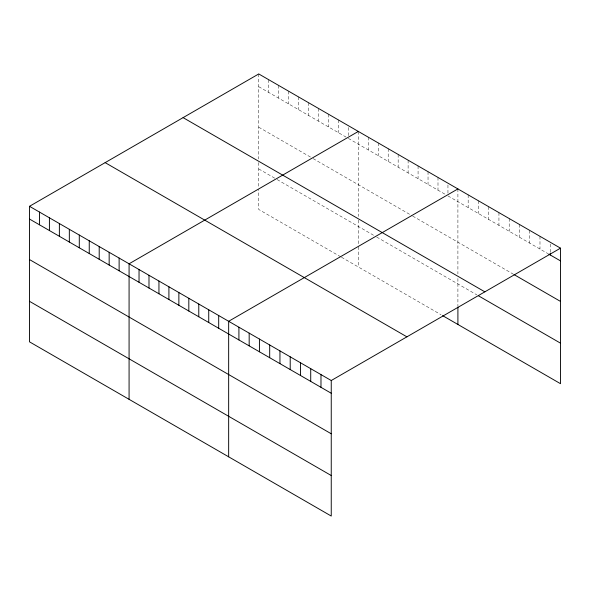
<?xml version="1.0" encoding="UTF-8"?>
<svg xmlns="http://www.w3.org/2000/svg" width="590" height="590" viewBox="0 0 590 590"><rect width="100%" height="100%" fill="white"/><g stroke="black" fill="none" stroke-linecap="round" stroke-linejoin="round"><path stroke-width="0.44" stroke-dasharray="2.95 2.21" d="M258.752 73.949L258.752 158.976M258.752 86.686L346.079 137.094M348.373 138.421L445.649 194.589M447.95 195.917L547.874 253.604M258.752 127.204L312.376 158.164M313.143 158.607L411.945 215.652M412.712 216.095L513.153 274.077M258.752 168.954L276.371 179.131M277.138 179.574L373.647 235.292M376.715 237.062L476.845 294.875M340.718 256.798L258.752 209.48L258.752 189.22M341.477 257.24L441.055 314.728M550.241 244.054L550.241 252.24M539.983 236.317L539.983 249.046M529.724 230.388L529.724 243.124M519.466 224.466L519.466 237.202M509.207 218.543L509.207 231.28M498.941 212.621L498.941 225.358M488.682 206.699L488.682 219.428M478.424 200.777L478.424 213.506M468.165 194.855L468.165 207.584M457.906 188.925L457.906 273.952M457.906 278.487L457.906 306.04M447.95 185.002L447.95 193.188M437.994 177.428L437.994 190.164M428.038 171.683L428.038 184.412M418.074 165.93L418.074 178.667M408.118 160.185L408.118 172.914M398.162 154.433L398.162 167.169M388.205 148.687L388.205 161.417M378.249 142.935L378.249 155.672M368.285 137.19L368.285 149.919M358.329 131.437L358.329 216.464M358.329 220.092L358.329 244.865M358.329 246.709L358.329 266.968M348.373 127.506L348.373 135.693M338.417 119.94L338.417 132.676M328.46 114.195L328.46 126.924M318.504 108.442L318.504 121.179M308.541 102.697L308.541 115.426M298.584 96.944L298.584 109.681M288.628 91.199L288.628 103.928M278.672 85.447L278.672 98.183M268.716 79.702L268.716 92.431M258.752 162.604L258.752 187.377"/><path stroke-width="0.89" d="M29.5 206.308L331.248 380.521L331.248 516.051L29.5 341.839L29.5 206.308L258.752 73.949L560.5 248.161L560.5 383.692L442.589 315.613M358.329 131.437L129.077 263.796L129.077 399.327M457.906 188.925L228.655 321.285L228.655 456.822M331.248 380.521L560.5 248.161M548.663 254.061L560.5 260.891M513.942 274.534L560.5 301.416M183.099 117.631L484.847 291.836M478.424 295.782L560.5 343.166M105.153 162.634L406.901 336.838M29.5 219.045L331.248 393.25M29.5 259.563L331.248 433.775M29.5 301.32L331.248 475.525M550.241 253.154L550.241 254.969M457.906 306.962L457.906 324.463M320.982 374.598L320.982 387.328M310.724 368.676L310.724 381.406M300.465 362.747L300.465 375.483M290.206 356.825L290.206 369.561M279.948 350.903L279.948 363.639M269.689 344.98L269.689 357.717M259.43 339.058L259.43 351.795M249.172 333.136L249.172 345.865M238.913 327.214L238.913 339.943M218.691 315.539L218.691 328.276M208.735 309.787L208.735 322.524M198.778 304.042L198.778 316.778M188.822 298.289L188.822 311.026M178.866 292.544L178.866 305.273M168.91 286.792L168.91 299.528M158.946 281.046L158.946 293.776M148.99 275.294L148.99 288.031M139.034 269.549L139.034 282.278M119.121 258.051L119.121 270.781M109.157 252.299L109.157 265.035M99.201 246.554L99.201 259.283M89.245 240.801L89.245 253.538M79.289 235.056L79.289 247.785M69.332 229.304L69.332 242.04M59.376 223.558L59.376 236.288M49.413 217.806L49.413 230.543M39.456 212.061L39.456 224.79"/></g></svg>
